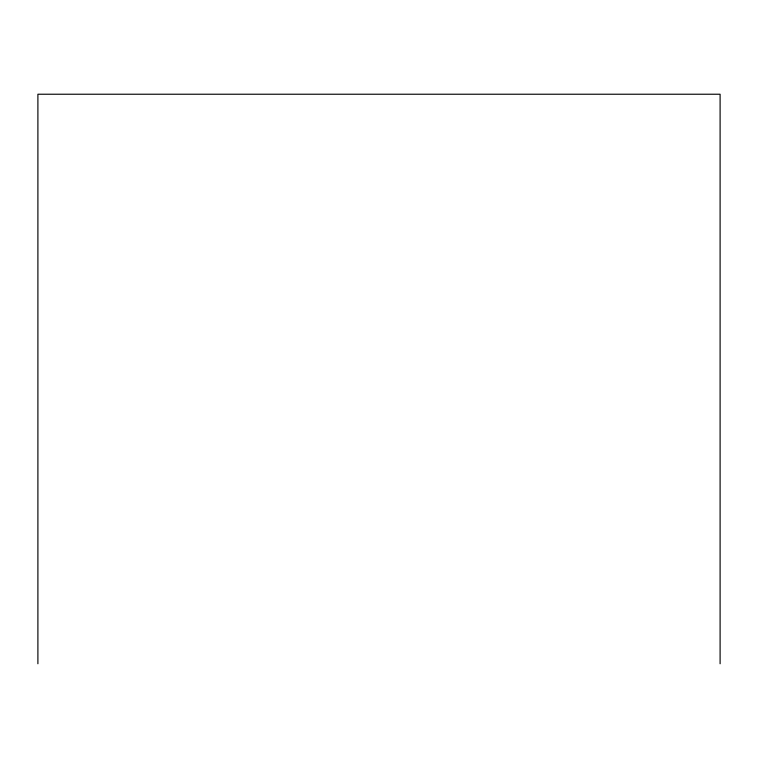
<?xml version="1.0" encoding="UTF-8"?>
<svg xmlns="http://www.w3.org/2000/svg" width="758" height="758" viewBox="0 0 758 758"><rect width="100%" height="100%" fill="white"/><g stroke="black" fill="none" stroke-linecap="round" stroke-linejoin="round"><path stroke-width="1.14" d="M720.1 663.771L720.1 94.229L37.9 94.229L37.9 663.771"/></g></svg>
